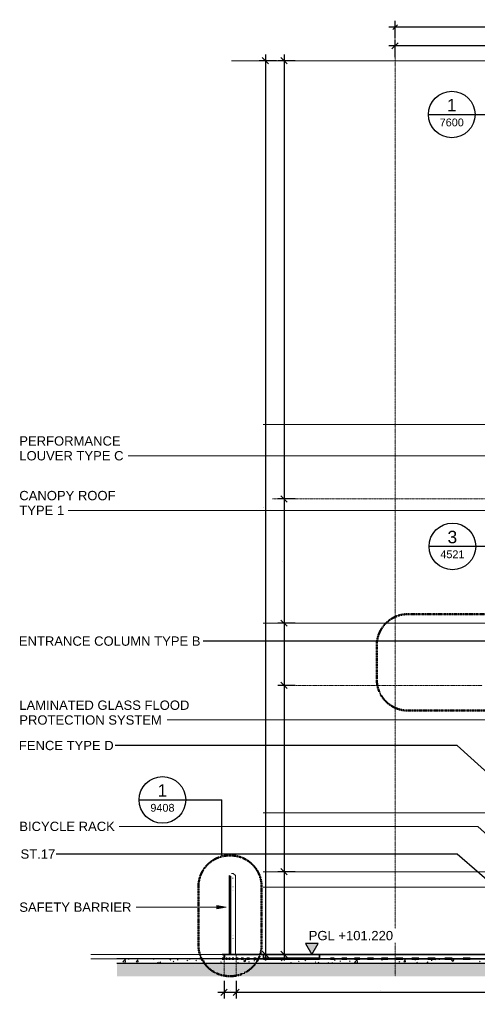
# Model space of a CAD drawing. Header units: millimetres. Extents: x 652554 to 1678317, y -308114 to 170803.
# Drawn here: x 737260 to 744657, y -100421 to -84664 of the extents above; entities that cross this region are included whole.
import ezdxf

# ---------------------------------------------------------------- set-up
doc = ezdxf.new("R2010")
doc.units = ezdxf.units.MM
doc.linetypes.add('Centre', pattern=[31.75, 6.35, -4.7625, 15.875, -4.7625])
doc.linetypes.add('DPA_Hidden 50', pattern=[3, 2, -1])
for name, color, linetype, lineweight in [('A-ANNO-DIMS', 7, 'Continuous', 9), ('A-ANNO-KEYN', 7, 'Continuous', 25), ('A-ANNO-NOTE', 7, 'Continuous', 35), ('A-DETL', 7, 'Continuous', 70), ('A-DETL-GENF', 7, 'Continuous', 35), ('A-DETL-THIN', 7, 'Continuous', 25), ('A-FLOR-E', 7, 'Continuous', 35), ('A-FLOR-FNSH', 7, 'Continuous', 70), ('A-FLOR-HRAL', 7, 'Continuous', 25), ('A-FLOR-LEVL', 7, 'Continuous', 9), ('A-FLOR-PATT', 7, 'Continuous', 70), ('G-ANNO-SPOR', 7, 'Continuous', 9), ('G-ANNO-TEXT', 7, 'Continuous', 9), ('L-SITE', 7, 'Continuous', 35), ('S-STRS-IDEN', 7, 'Continuous', 25)]:
    doc.layers.add(name, color=color, linetype=linetype, lineweight=lineweight)
doc.styles.add('Arial', font='arial.ttf')
doc.styles.add('Arial_1', font='arial.ttf', dxfattribs={"height": 125})
doc.styles.add('Arial_2', font='arial.ttf', dxfattribs={"height": 3})
doc.dimstyles.new('DPA-DIM-3_0_C-T', dxfattribs={"dimscale": 304.8, "dimtxt": 153.03891, "dimasz": 0.246063, "dimexe": 0.328084, "dimexo": 0.0625, "dimgap": 0.082021, "dimtad": 0, "dimjust": 2, "dimdec": 0, "dimzin": 0, "dimdsep": 46, "dimtxsty": 'Arial_2', "dimblk1": 'DOTBLANK', "dimblk2": 'OBLIQUE', "dimsah": 1, "dimcen": 0.09, "dimdle": 0.328084, "dimclrd": 7, "dimclre": 7, "dimclrt": 7, "dimadec": 8, "dimazin": 0, "dimtfac": 1, "dimtdec": 4, "dimtix": 1, "dimtmove": 2, "dimatfit": 3, "dimfxl": 0.656168, "dimfxlon": 1, "dimtvp": 1, "dimtolj": 1, "dimtzin": 0, "dimarcsym": 2})
doc.dimstyles.new('DPA-DIM-3_0_T-T', dxfattribs={"dimscale": 304.8, "dimtxt": 153.03891, "dimasz": 0.328084, "dimexe": 0.328084, "dimexo": 0.0625, "dimgap": 0.082021, "dimtad": 1, "dimdec": 0, "dimzin": 0, "dimdsep": 46, "dimtxsty": 'Arial_2', "dimblk1": 'OBLIQUE', "dimblk2": 'OBLIQUE', "dimsah": 1, "dimcen": 0.09, "dimdle": 0.328084, "dimclrd": 7, "dimclre": 7, "dimclrt": 7, "dimadec": 8, "dimazin": 0, "dimtfac": 1, "dimtdec": 4, "dimtix": 1, "dimtmove": 0, "dimatfit": 3, "dimfxl": 0.656168, "dimfxlon": 1, "dimtvp": 1, "dimtolj": 1, "dimtzin": 0, "dimarcsym": 2})

# ---------------------------------------------------------------- blocks, each defined once
blk = doc.blocks.new('PPL-C-AECM-1-PP19-SE-M3-0001_rvt-1-2241-01 ENTRANCE 2 ENLARGED ELEVATION 1')
at = {"layer": 'A-FLOR-E', "color": 7}
for p, q in [((-638996, 101150), (-638968, 101150)), ((-638968, 101150), (-638959, 101150)), ((-638959, 101150), (-638933, 101150)), ((-638933, 101150), (-638896, 101150)), ((-638896, 101150), (-638848, 101150)), ((-638848, 101150), (-638789, 101150)), ((-638789, 101150), (-638719, 101150)), ((-638719, 101150), (-638638, 101150)), ((-638638, 101150), (-638547, 101150)), ((-638547, 101150), (-638444, 101150)), ((-638444, 101150), (-638331, 101150)), ((-638331, 101150), (-637431, 101150)), ((-637431, 101150), (-634404, 101150))]:
    blk.add_line(p, q, dxfattribs=at)
blk = doc.blocks.new('Railing - 2800 _L_-10729080-2241-01 ENTRANCE 2 ENLARGED ELEVATION 1')
at = {"layer": 'A-FLOR-HRAL', "color": 7, "lineweight": 9}
for p, q in [((-638873, 102279), (-638873, 102454)), ((-638849, 102520), (-638836, 102520)), ((-638887, 101223), (-638887, 102395)), ((-638873, 101223), (-638873, 102395)), ((-638873, 101501), (-638873, 102278)), ((-638911, 101223), (-638912, 101223)), ((-638912, 101223), (-638887, 101223)), ((-638912, 101223), (-638912, 101220)), ((-638787, 101220), (-638912, 101220)), ((-638912, 101220), (-638911, 101220)), ((-638873, 101223), (-638911, 101223)), ((-638911, 101223), (-638911, 101220)), ((-638911, 101220), (-638786, 101220)), ((-638897, 101223), (-638898, 101223)), ((-638898, 101223), (-638873, 101223)), ((-638898, 101220), (-638898, 101223)), ((-638773, 101220), (-638898, 101220)), ((-638898, 101220), (-638897, 101220)), ((-638872, 101223), (-638897, 101223)), ((-638897, 101220), (-638897, 101223)), ((-638897, 101220), (-638772, 101220)), ((-638849, 101220), (-638887, 101220)), ((-638887, 101220), (-638849, 101220)), ((-638835, 101220), (-638873, 101220)), ((-638873, 101220), (-638835, 101220)), ((-638849, 101220), (-638812, 101220)), ((-638812, 101220), (-638849, 101220)), ((-638835, 101220), (-638798, 101220)), ((-638826, 101220), (-638835, 101220)), ((-638798, 101220), (-638826, 101220)), ((-638786, 101220), (-638787, 101220)), ((-638772, 101223), (-638783, 101223)), ((-638783, 101223), (-638773, 101223)), ((-638773, 101223), (-638772, 101223)), ((-638772, 101220), (-638773, 101220))]:
    blk.add_line(p, q, dxfattribs=at)
at = {"layer": 'A-FLOR-HRAL', "color": 7, "lineweight": 9, "flags": 128}
for points in [[(-638885, 102488), (-638886, 102487), (-638886, 102485), (-638886, 102483), (-638886, 102483), (-638886, 102482), (-638886, 102481), (-638886, 102480), (-638886, 102479), (-638886, 102477), (-638886, 102476), (-638886, 102475), (-638886, 102473), (-638886, 102471), (-638887, 102469), (-638887, 102467), (-638887, 102465), (-638887, 102463), (-638887, 102461), (-638887, 102459), (-638887, 102456), (-638887, 102454), (-638887, 102451), (-638887, 102448), (-638887, 102445), (-638887, 102442), (-638887, 102439), (-638887, 102436), (-638887, 102433), (-638887, 102430), (-638887, 102427), (-638887, 102423), (-638887, 102420), (-638887, 102417), (-638887, 102413), (-638887, 102410), (-638887, 102406), (-638887, 102403), (-638887, 102399), (-638887, 102396), (-638887, 102395)], [(-638873, 102480), (-638873, 102480), (-638873, 102480), (-638873, 102479), (-638873, 102478), (-638873, 102477), (-638873, 102476), (-638873, 102475), (-638873, 102473), (-638873, 102472), (-638873, 102470), (-638873, 102468), (-638873, 102466), (-638873, 102464), (-638873, 102462), (-638873, 102460), (-638873, 102458), (-638873, 102455), (-638873, 102453), (-638873, 102450), (-638873, 102447), (-638873, 102444), (-638873, 102441), (-638873, 102438), (-638873, 102435), (-638873, 102432), (-638873, 102429), (-638873, 102426), (-638873, 102423), (-638873, 102419), (-638873, 102416), (-638873, 102412), (-638873, 102409), (-638873, 102406), (-638873, 102402), (-638873, 102399), (-638873, 102395), (-638873, 102395)]]:
    blk.add_lwpolyline(points, dxfattribs=at)
at = {"layer": 'A-FLOR-HRAL', "color": 7, "lineweight": 9}
for points, knots in [([(-638873, 102454), (-638873, 102454), (-638873, 102454), (-638873, 102454), (-638873, 102455), (-638873, 102454), (-638873, 102454), (-638873, 102454)], [0.4444444, 0.4444444, 0.4444444, 0.4444444, 0.4583333, 0.4722222, 0.5, 0.5277778, 0.5555556, 0.5555556, 0.5555556, 0.5555556]), ([(-638873, 102285), (-638873, 102284), (-638874, 102282), (-638874, 102280), (-638874, 102279)], [0.8392857, 0.8392857, 0.8392857, 0.8392857, 0.8928571, 1, 1, 1, 1]), ([(-638873, 102284), (-638873, 102283), (-638873, 102282), (-638873, 102280), (-638873, 102279)], [-0.1500228, -0.1500228, -0.1500228, -0.1500228, -0.125, 0, 0, 0, 0]), ([(-638873, 102279), (-638873, 102277), (-638873, 102275), (-638873, 102274), (-638873, 102273)], [-1, -1, -1, -1, -0.875, -0.8499772, -0.8499772, -0.8499772, -0.8499772]), ([(-638873, 101507), (-638874, 101506), (-638874, 101504), (-638874, 101502), (-638874, 101501)], [0.8571429, 0.8571429, 0.8571429, 0.8571429, 0.8928571, 1, 1, 1, 1]), ([(-638874, 101501), (-638874, 101500), (-638874, 101498), (-638873, 101495), (-638873, 101494), (-638873, 101493)], [0, 0, 0, 0, 0.0714286, 0.1428571, 0.2031274, 0.2031274, 0.2031274, 0.2031274]), ([(-638873, 101506), (-638873, 101506), (-638873, 101504), (-638873, 101502), (-638873, 101501)], [-0.1500228, -0.1500228, -0.1500228, -0.1500228, -0.125, 0, 0, 0, 0])]:
    blk.add_open_spline(points, degree=3, knots=knots, dxfattribs=at)
for points in [[(-638874, 102279), (-638874, 102278), (-638874, 102276), (-638874, 102274), (-638873, 102273)], [(-638873, 102279), (-638873, 102280), (-638873, 102281), (-638873, 102283)], [(-638873, 102274), (-638873, 102276), (-638873, 102277), (-638873, 102278)], [(-638873, 101501), (-638873, 101502), (-638873, 101504), (-638873, 101505)]]:
    blk.add_open_spline(points, degree=3, dxfattribs=at)
blk = doc.blocks.new('Railing - 2800 _L_-V36-2241-01 ENTRANCE 2 ENLARGED ELEVATION 1')
at = {"layer": 'A-FLOR-HRAL', "color": 7, "lineweight": 9}
for p, q in [((-638859, 102279), (-638859, 102454)), ((-638834, 102520), (-638821, 102520)), ((-638831, 102445), (-638833, 102445)), ((-638828, 102445), (-638830, 102445)), ((-638825, 102445), (-638827, 102445)), ((-638822, 102445), (-638824, 102445)), ((-638821, 102445), (-638821, 102445)), ((-638872, 101223), (-638872, 102395)), ((-638859, 101501), (-638859, 102278)), ((-638858, 101223), (-638858, 102395)), ((-638827, 102304), (-638825, 102304)), ((-638824, 102304), (-638822, 102304)), ((-638821, 102304), (-638821, 102304)), ((-638783, 102395), (-638783, 101223)), ((-638827, 102254), (-638827, 102254)), ((-638826, 102254), (-638826, 102254)), ((-638825, 102254), (-638825, 102254)), ((-638824, 102254), (-638824, 102254)), ((-638823, 102254), (-638823, 102254)), ((-638822, 102254), (-638822, 102254)), ((-638821, 102254), (-638821, 102254)), ((-638827, 101526), (-638827, 101526)), ((-638821, 101476), (-638827, 101476)), ((-638826, 101526), (-638826, 101526)), ((-638825, 101526), (-638825, 101526)), ((-638824, 101526), (-638824, 101526)), ((-638823, 101526), (-638823, 101526)), ((-638822, 101526), (-638822, 101526)), ((-638821, 101526), (-638821, 101526)), ((-638858, 101223), (-638897, 101223)), ((-638897, 101223), (-638897, 101223)), ((-638897, 101223), (-638872, 101223)), ((-638897, 101223), (-638897, 101220)), ((-638897, 101223), (-638897, 101220)), ((-638772, 101220), (-638897, 101220)), ((-638897, 101220), (-638897, 101220)), ((-638897, 101220), (-638772, 101220)), ((-638758, 101223), (-638883, 101223)), ((-638883, 101223), (-638883, 101223)), ((-638883, 101223), (-638858, 101223)), ((-638883, 101220), (-638883, 101223)), ((-638883, 101220), (-638883, 101223)), ((-638758, 101220), (-638883, 101220)), ((-638883, 101220), (-638883, 101220)), ((-638883, 101220), (-638758, 101220)), ((-638835, 101220), (-638872, 101220)), ((-638872, 101220), (-638834, 101220)), ((-638821, 101220), (-638858, 101220)), ((-638858, 101220), (-638820, 101220)), ((-638797, 101220), (-638835, 101220)), ((-638834, 101220), (-638797, 101220)), ((-638783, 101220), (-638821, 101220)), ((-638820, 101220), (-638783, 101220)), ((-638772, 101223), (-638783, 101223)), ((-638783, 101223), (-638772, 101223)), ((-638783, 101223), (-638758, 101223)), ((-638772, 101223), (-638772, 101223)), ((-638772, 101220), (-638772, 101220)), ((-638758, 101223), (-638758, 101223)), ((-638758, 101220), (-638758, 101223)), ((-638758, 101220), (-638758, 101220))]:
    blk.add_line(p, q, dxfattribs=at)
at = {"layer": 'A-FLOR-HRAL', "color": 7, "lineweight": 9, "flags": 128}
for points in [[(-638870, 102488), (-638871, 102487), (-638872, 102485), (-638872, 102483), (-638872, 102483), (-638872, 102482), (-638872, 102481), (-638872, 102480), (-638872, 102479), (-638872, 102477), (-638872, 102476), (-638872, 102475), (-638872, 102473), (-638872, 102471), (-638872, 102469), (-638872, 102467), (-638872, 102465), (-638872, 102463), (-638872, 102461), (-638872, 102459), (-638872, 102456), (-638872, 102454), (-638872, 102451), (-638872, 102448), (-638872, 102445), (-638872, 102442), (-638872, 102439), (-638872, 102436), (-638872, 102433), (-638872, 102430), (-638872, 102427), (-638872, 102423), (-638872, 102420), (-638872, 102417), (-638872, 102413), (-638872, 102410), (-638872, 102406), (-638872, 102403), (-638872, 102399), (-638872, 102396), (-638872, 102395)], [(-638858, 102480), (-638858, 102480), (-638858, 102480), (-638858, 102479), (-638858, 102478), (-638858, 102477), (-638858, 102476), (-638858, 102475), (-638858, 102473), (-638858, 102472), (-638858, 102470), (-638858, 102468), (-638858, 102466), (-638858, 102464), (-638858, 102462), (-638858, 102460), (-638858, 102458), (-638858, 102455), (-638858, 102453), (-638858, 102450), (-638858, 102447), (-638858, 102444), (-638858, 102441), (-638858, 102438), (-638858, 102435), (-638858, 102432), (-638858, 102429), (-638858, 102426), (-638858, 102423), (-638858, 102419), (-638858, 102416), (-638858, 102412), (-638858, 102409), (-638858, 102406), (-638858, 102402), (-638858, 102399), (-638858, 102395), (-638858, 102395)], [(-638821, 102520), (-638784, 102487), (-638783, 102485), (-638783, 102483), (-638783, 102483), (-638783, 102482), (-638783, 102481), (-638783, 102480), (-638783, 102479), (-638783, 102477), (-638783, 102476), (-638783, 102475), (-638783, 102473), (-638783, 102471), (-638783, 102469), (-638783, 102467), (-638783, 102465), (-638783, 102463), (-638783, 102461), (-638783, 102459), (-638783, 102456), (-638783, 102454), (-638783, 102451), (-638783, 102448), (-638783, 102445), (-638783, 102442), (-638783, 102439), (-638783, 102436), (-638783, 102433), (-638783, 102430), (-638783, 102427), (-638783, 102423), (-638783, 102420), (-638783, 102417), (-638783, 102413), (-638783, 102410), (-638783, 102406), (-638783, 102403), (-638783, 102399), (-638783, 102396), (-638783, 102395)]]:
    blk.add_lwpolyline(points, dxfattribs=at)
at = {"layer": 'A-FLOR-HRAL', "color": 7, "lineweight": 9}
for points, knots in [([(-638858, 102454), (-638858, 102454), (-638858, 102454), (-638858, 102454), (-638858, 102454), (-638859, 102455), (-638858, 102454), (-638858, 102454), (-638858, 102454)], [0.4382916, 0.4382916, 0.4382916, 0.4382916, 0.4444444, 0.4583333, 0.4722222, 0.5, 0.5277778, 0.5555556, 0.5555556, 0.5555556, 0.5555556]), ([(-638859, 102285), (-638859, 102284), (-638859, 102282), (-638859, 102280), (-638859, 102279)], [0.8392857, 0.8392857, 0.8392857, 0.8392857, 0.8928571, 1, 1, 1, 1]), ([(-638858, 102284), (-638858, 102283), (-638858, 102282), (-638859, 102280), (-638859, 102279)], [-0.1497967, -0.1497967, -0.1497967, -0.1497967, -0.125, 0, 0, 0, 0]), ([(-638859, 102279), (-638859, 102277), (-638858, 102275), (-638858, 102274), (-638858, 102273)], [-1, -1, -1, -1, -0.875, -0.8502033, -0.8502033, -0.8502033, -0.8502033]), ([(-638859, 101507), (-638859, 101506), (-638859, 101504), (-638859, 101502), (-638859, 101501)], [0.8571429, 0.8571429, 0.8571429, 0.8571429, 0.8928571, 1, 1, 1, 1]), ([(-638858, 101506), (-638858, 101506), (-638858, 101504), (-638859, 101502), (-638859, 101501)], [-0.1497967, -0.1497967, -0.1497967, -0.1497967, -0.125, 0, 0, 0, 0]), ([(-638859, 101501), (-638859, 101500), (-638859, 101498), (-638859, 101495), (-638858, 101494), (-638858, 101493)], [0, 0, 0, 0, 0.0714286, 0.1428571, 0.2031274, 0.2031274, 0.2031274, 0.2031274])]:
    blk.add_open_spline(points, degree=3, knots=knots, dxfattribs=at)
for points in [[(-638859, 102279), (-638859, 102280), (-638858, 102281), (-638858, 102283)], [(-638859, 102279), (-638859, 102278), (-638859, 102276), (-638859, 102274), (-638859, 102273)], [(-638858, 102274), (-638858, 102276), (-638859, 102277), (-638859, 102278)], [(-638859, 101501), (-638859, 101502), (-638858, 101504), (-638858, 101505)]]:
    blk.add_open_spline(points, degree=3, dxfattribs=at)
blk = doc.blocks.new('Railing - Railing-10731086-2241-01 ENTRANCE 2 ENLARGED ELEVATION 1')
at = {"color": 7}
for name in ['Railing - 2800 _L_-10729080-2241-01 ENTRANCE 2 ENLARGED ELEVATION 1', 'Railing - 2800 _L_-V36-2241-01 ENTRANCE 2 ENLARGED ELEVATION 1']:
    blk.add_blockref(name, (0, 0), dxfattribs=at)
blk = doc.blocks.new('SI-PARK-PEDESTRIAN CROSSING-300 - PEDESTRIAN CROSSING - 800_W_-17237278-2241-01 ENTRANCE 2 ENLARGED ELEVATION 1')
at = {"layer": 'L-SITE', "color": 7, "lineweight": 9}
for p, q in [((-634972, 101152), (-635143, 101152)), ((-635143, 101152), (-635143, 101150)), ((-635143, 101150), (-634972, 101150)), ((-634972, 101150), (-634972, 101152)), ((-634865, 101152), (-634524, 101152)), ((-634865, 101150), (-634865, 101152)), ((-634524, 101150), (-634865, 101150)), ((-634300, 101152), (-634524, 101152)), ((-634524, 101152), (-634524, 101150)), ((-634524, 101150), (-634300, 101150)), ((-634300, 101150), (-634300, 101152))]:
    blk.add_line(p, q, dxfattribs=at)
blk = doc.blocks.new('DPA_AN_Callout - DPA_AN_Callout-15550666-2241-01 ENTRANCE 2 ENLARGED ELEVATION 1')
at = {"layer": 'A-DETL-GENF', "color": 7, "lineweight": 25}
for p in [(-639958, 103708), (-639001, 102811)]:
    blk.add_line(p, (-639001, 103708), dxfattribs=at)
at = {"layer": 'A-DETL-GENF', "color": 7, "linetype": 'DPA_Hidden 50', "lineweight": 50}
for p, q in [((-638879, 102811), (-638863, 102811)), ((-639379, 101369), (-639379, 102311)), ((-638363, 102311), (-638363, 101369)), ((-638863, 100869), (-638879, 100869))]:
    blk.add_line(p, q, dxfattribs=at)
for centre, start, end in [((-638879, 102311), 90, 180), ((-638863, 102311), 0, 90), ((-638879, 101369), 180, 270), ((-638863, 101369), 270, 0)]:
    blk.add_arc(centre, 500, start, end, dxfattribs=at)
blk = doc.blocks.new('DPA_AN_Callout - DPA_AN_Callout-15610008-2241-01 ENTRANCE 2 ENLARGED ELEVATION 1')
at = {"layer": 'A-DETL-GENF', "color": 7, "lineweight": 25}
for p in [(-635293, 107788), (-634530, 106696)]:
    blk.add_line(p, (-634530, 107788), dxfattribs=at)
at = {"layer": 'A-DETL-GENF', "color": 7, "linetype": 'DPA_Hidden 50', "lineweight": 50}
for p, q in [((-636010, 106696), (-632791, 106696)), ((-636510, 105644), (-636510, 106196)), ((-632291, 106196), (-632291, 105644)), ((-632791, 105144), (-636010, 105144))]:
    blk.add_line(p, q, dxfattribs=at)
for centre, start, end in [((-636010, 106196), 90, 180), ((-632791, 106196), 0, 90), ((-636010, 105644), 180, 270), ((-632791, 105644), 270, 0)]:
    blk.add_arc(centre, 500, start, end, dxfattribs=at)
blk = doc.blocks.new('DPA_AN_Callout - DPA_AN_Callout-15609961-2241-01 ENTRANCE 2 ENLARGED ELEVATION 1')
at = {"layer": 'A-DETL-GENF', "color": 7, "lineweight": 25}
for p in [(-635304, 114740), (-631559, 113014)]:
    blk.add_line(p, (-631559, 114740), dxfattribs=at)
at = {"layer": 'A-DETL-GENF', "color": 7, "linetype": 'DPA_Hidden 50', "lineweight": 50}
for p, q in [((-632227, 113014), (-630631, 113014)), ((-632727, 111664), (-632727, 112514)), ((-630131, 112514), (-630131, 111664)), ((-630631, 111164), (-632227, 111164))]:
    blk.add_line(p, q, dxfattribs=at)
for centre, start, end in [((-632227, 112514), 90, 180), ((-630631, 112514), 0, 90), ((-632227, 111664), 180, 270), ((-630631, 111664), 270, 0)]:
    blk.add_arc(centre, 500, start, end, dxfattribs=at)
blk = doc.blocks.new('_Oblique')
at = {"color": 7, "linetype": 'ByBlock', "lineweight": -2}
blk.add_line((-0.5, -0.5), (0.5, 0.5), dxfattribs=at)
blk = doc.blocks.new('*D1408')
at = {"layer": 'A-ANNO-DIMS', "color": 7, "lineweight": -2, "transparency": 16777216}
for p, q in [((741514, -85226), (741514, -92481)), ((741695, -85326), (741414, -85326)), ((741695, -92381), (741414, -92381))]:
    blk.add_line(p, q, dxfattribs=at)
at = {"layer": 'Defpoints', "color": 7, "transparency": 16777216}
for p in [(741714, -85326), (741514, -92381), (741714, -92381)]:
    blk.add_point(p, dxfattribs=at)
at = {"layer": 'A-ANNO-DIMS', "color": 7, "lineweight": -2, "transparency": 16777216, "xscale": 100, "yscale": 100, "zscale": 100}
for p, rotation in [((741514, -85326), 90), ((741514, -92381), 270)]:
    blk.add_blockref('_Oblique', p, dxfattribs=dict(at, rotation=rotation))
at = {"layer": 'A-ANNO-DIMS', "color": 7, "transparency": 16777216, "insert": (741488, -88853), "char_height": 3, "width": 553.77, "attachment_point": 5, "rotation": 90, "style": 'Arial_2'}
blk.add_mtext('\\A1;7055', dxfattribs=at)
blk = doc.blocks.new('*D1409')
at = {"layer": 'A-ANNO-DIMS', "color": 7, "lineweight": -2, "transparency": 16777216}
for p, q in [((741514, -92281), (741514, -94481)), ((741695, -92381), (741414, -92381)), ((741695, -94381), (741414, -94381))]:
    blk.add_line(p, q, dxfattribs=at)
at = {"layer": 'Defpoints', "color": 7, "transparency": 16777216}
for p in [(741714, -92381), (741514, -94381), (741714, -94381)]:
    blk.add_point(p, dxfattribs=at)
at = {"layer": 'A-ANNO-DIMS', "color": 7, "lineweight": -2, "transparency": 16777216, "xscale": 100, "yscale": 100, "zscale": 100}
for p, rotation in [((741514, -92381), 90), ((741514, -94381), 270)]:
    blk.add_blockref('_Oblique', p, dxfattribs=dict(at, rotation=rotation))
at = {"layer": 'A-ANNO-DIMS', "color": 7, "transparency": 16777216, "insert": (741488, -93381), "char_height": 3, "width": 553.77, "attachment_point": 5, "rotation": 90, "style": 'Arial_2'}
blk.add_mtext('\\A1;2000', dxfattribs=at)
blk = doc.blocks.new('*D1410')
at = {"layer": 'A-ANNO-DIMS', "color": 7, "lineweight": -2, "transparency": 16777216}
for p, q in [((741514, -94281), (741514, -95481)), ((741695, -94381), (741414, -94381)), ((741695, -95381), (741414, -95381))]:
    blk.add_line(p, q, dxfattribs=at)
at = {"layer": 'Defpoints', "color": 7, "transparency": 16777216}
for p in [(741714, -94381), (741514, -95381), (741714, -95381)]:
    blk.add_point(p, dxfattribs=at)
at = {"layer": 'A-ANNO-DIMS', "color": 7, "lineweight": -2, "transparency": 16777216, "xscale": 100, "yscale": 100, "zscale": 100}
for p, rotation in [((741514, -94381), 90), ((741514, -95381), 270)]:
    blk.add_blockref('_Oblique', p, dxfattribs=dict(at, rotation=rotation))
at = {"layer": 'A-ANNO-DIMS', "color": 7, "transparency": 16777216, "insert": (741488, -94881), "char_height": 3, "width": 553.77, "attachment_point": 5, "rotation": 90, "style": 'Arial_2'}
blk.add_mtext('\\A1;1000', dxfattribs=at)
blk = doc.blocks.new('*D1411')
at = {"layer": 'A-ANNO-DIMS', "color": 7, "lineweight": -2, "transparency": 16777216}
for p, q in [((741514, -95281), (741514, -98481)), ((741695, -95381), (741414, -95381)), ((741695, -98381), (741414, -98381))]:
    blk.add_line(p, q, dxfattribs=at)
at = {"layer": 'Defpoints', "color": 7, "transparency": 16777216}
for p in [(741714, -95381), (741514, -98381), (741714, -98381)]:
    blk.add_point(p, dxfattribs=at)
at = {"layer": 'A-ANNO-DIMS', "color": 7, "lineweight": -2, "transparency": 16777216, "xscale": 100, "yscale": 100, "zscale": 100}
for p, rotation in [((741514, -95381), 90), ((741514, -98381), 270)]:
    blk.add_blockref('_Oblique', p, dxfattribs=dict(at, rotation=rotation))
at = {"layer": 'A-ANNO-DIMS', "color": 7, "transparency": 16777216, "insert": (741488, -96881), "char_height": 3, "width": 553.77, "attachment_point": 5, "rotation": 90, "style": 'Arial_2'}
blk.add_mtext('\\A1;3000', dxfattribs=at)
blk = doc.blocks.new('*D1412')
at = {"layer": 'A-ANNO-DIMS', "color": 7, "lineweight": -2, "transparency": 16777216}
for p, q in [((741514, -98281), (741514, -99811)), ((741695, -98381), (741414, -98381)), ((741695, -99711), (741414, -99711))]:
    blk.add_line(p, q, dxfattribs=at)
at = {"layer": 'Defpoints', "color": 7, "transparency": 16777216}
for p in [(741714, -98381), (741514, -99711), (741714, -99711)]:
    blk.add_point(p, dxfattribs=at)
at = {"layer": 'A-ANNO-DIMS', "color": 7, "lineweight": -2, "transparency": 16777216, "xscale": 100, "yscale": 100, "zscale": 100}
for p, rotation in [((741514, -98381), 90), ((741514, -99711), 270)]:
    blk.add_blockref('_Oblique', p, dxfattribs=dict(at, rotation=rotation))
at = {"layer": 'A-ANNO-DIMS', "color": 7, "transparency": 16777216, "insert": (741488, -99046), "char_height": 3, "width": 553.77, "attachment_point": 5, "rotation": 90, "style": 'Arial_2'}
blk.add_mtext('\\A1;1330', dxfattribs=at)
blk = doc.blocks.new('Spot Elevations - Section Scale 100-10802364-2241-01 ENTRANCE 2 ENLARGED ELEVATION 1')
at = {"layer": 'G-ANNO-SPOR'}
blk.add_hatch(color=7, dxfattribs=at).paths.add_polyline_path([(-622442, 101395), (-622543, 101220), (-622644, 101395)])
at = {"layer": 'G-ANNO-SPOR', "color": 7, "lineweight": 25}
for p, q in [((-622442, 101395), (-622644, 101395)), ((-622644, 101395), (-622543, 101220)), ((-622543, 101220), (-622442, 101395))]:
    blk.add_line(p, q, dxfattribs=at)
blk = doc.blocks.new('_DotBlank')
at = {"color": 7, "linetype": 'ByBlock', "lineweight": -2}
blk.add_line((-0.5, 0), (-1, 0), dxfattribs=at)
blk.add_circle((0, 0), 0.5, dxfattribs=at)
blk = doc.blocks.new('*D1380')
at = {"layer": 'A-ANNO-DIMS', "color": 7, "lineweight": -2, "transparency": 16777216}
for p, q in [((743301, -84967), (743301, -84686)), ((746599, -84967), (746599, -84686)), ((746524, -84786), (743201, -84786))]:
    blk.add_line(p, q, dxfattribs=at)
at = {"layer": 'Defpoints', "color": 7, "transparency": 16777216}
for p in [(743301, -84786), (743301, -84986), (746599, -84986)]:
    blk.add_point(p, dxfattribs=at)
at = {"layer": 'A-ANNO-DIMS', "color": 7, "lineweight": -2, "transparency": 16777216, "xscale": 75, "yscale": 75, "zscale": 75, "rotation": 180}
blk.add_blockref('_Oblique', (743301, -84786), dxfattribs=at)
at = {"layer": 'A-ANNO-DIMS', "color": 7, "lineweight": -2, "transparency": 16777216, "xscale": 75, "yscale": 75, "zscale": 75}
blk.add_blockref('_DotBlank', (746599, -84786), dxfattribs=at)
at = {"layer": 'A-ANNO-DIMS', "color": 7, "transparency": 16777216, "insert": (744452, -84664), "char_height": 3, "width": 553.77, "attachment_point": 1, "line_spacing_factor": 0.941778, "style": 'Arial_2'}
blk.add_mtext('\\A1;3298', dxfattribs=at)
blk = doc.blocks.new('*D1385')
at = {"layer": 'A-ANNO-DIMS', "color": 7, "lineweight": -2, "transparency": 16777216}
for p, q in [((743301, -85267), (743301, -84986)), ((746826, -85267), (746826, -84986)), ((746926, -85086), (743201, -85086))]:
    blk.add_line(p, q, dxfattribs=at)
at = {"layer": 'Defpoints', "color": 7, "transparency": 16777216}
for p in [(743301, -85086), (743301, -85286), (746826, -85286)]:
    blk.add_point(p, dxfattribs=at)
at = {"layer": 'A-ANNO-DIMS', "color": 7, "lineweight": -2, "transparency": 16777216, "xscale": 100, "yscale": 100, "zscale": 100, "rotation": 180}
blk.add_blockref('_Oblique', (743301, -85086), dxfattribs=at)
at = {"layer": 'A-ANNO-DIMS', "color": 7, "lineweight": -2, "transparency": 16777216, "xscale": 100, "yscale": 100, "zscale": 100}
blk.add_blockref('_Oblique', (746826, -85086), dxfattribs=at)
at = {"layer": 'A-ANNO-DIMS', "color": 7, "transparency": 16777216, "insert": (745064, -85060), "char_height": 3, "width": 553.77, "attachment_point": 5, "style": 'Arial_2'}
blk.add_mtext('\\A1;3525', dxfattribs=at)
blk = doc.blocks.new('*D1389')
at = {"layer": 'A-ANNO-DIMS', "color": 7, "lineweight": -2, "transparency": 16777216}
for p, q in [((740549, -100140), (740549, -100421)), ((740744, -100140), (740744, -100421)), ((740449, -100321), (740844, -100321))]:
    blk.add_line(p, q, dxfattribs=at)
at = {"layer": 'Defpoints', "color": 7, "transparency": 16777216}
for p in [(740549, -100121), (740744, -100121), (740744, -100321)]:
    blk.add_point(p, dxfattribs=at)
at = {"layer": 'A-ANNO-DIMS', "color": 7, "lineweight": -2, "transparency": 16777216, "xscale": 100, "yscale": 100, "zscale": 100, "rotation": 180}
blk.add_blockref('_Oblique', (740549, -100321), dxfattribs=at)
at = {"layer": 'A-ANNO-DIMS', "color": 7, "lineweight": -2, "transparency": 16777216, "xscale": 100, "yscale": 100, "zscale": 100}
blk.add_blockref('_Oblique', (740744, -100321), dxfattribs=at)
at = {"layer": 'A-ANNO-DIMS', "color": 7, "transparency": 16777216, "insert": (740646, -100294), "char_height": 3, "width": 415.32, "attachment_point": 5, "style": 'Arial_2'}
blk.add_mtext('\\A1;195', dxfattribs=at)
blk = doc.blocks.new('*D1390')
at = {"layer": 'A-ANNO-DIMS', "color": 7, "lineweight": -2, "transparency": 16777216}
for p, q in [((740744, -100140), (740744, -100421)), ((745384, -100140), (745384, -100421)), ((740644, -100321), (745484, -100321))]:
    blk.add_line(p, q, dxfattribs=at)
at = {"layer": 'Defpoints', "color": 7, "transparency": 16777216}
for p in [(740744, -100121), (745384, -100121), (745384, -100321)]:
    blk.add_point(p, dxfattribs=at)
at = {"layer": 'A-ANNO-DIMS', "color": 7, "lineweight": -2, "transparency": 16777216, "xscale": 100, "yscale": 100, "zscale": 100, "rotation": 180}
blk.add_blockref('_Oblique', (740744, -100321), dxfattribs=at)
at = {"layer": 'A-ANNO-DIMS', "color": 7, "lineweight": -2, "transparency": 16777216, "xscale": 100, "yscale": 100, "zscale": 100}
blk.add_blockref('_Oblique', (745384, -100321), dxfattribs=at)
at = {"layer": 'A-ANNO-DIMS', "color": 7, "transparency": 16777216, "insert": (743064, -100294), "char_height": 3, "width": 553.77, "attachment_point": 5, "style": 'Arial_2'}
blk.add_mtext('\\A1;4640', dxfattribs=at)
blk = doc.blocks.new('*D1397')
at = {"layer": 'A-ANNO-DIMS', "color": 7, "lineweight": -2, "transparency": 16777216}
for p, q in [((741214, -85226), (741214, -99811)), ((741395, -85326), (741114, -85326)), ((741395, -99711), (741114, -99711))]:
    blk.add_line(p, q, dxfattribs=at)
at = {"layer": 'Defpoints', "color": 7, "transparency": 16777216}
for p in [(741414, -85326), (741214, -99711), (741414, -99711)]:
    blk.add_point(p, dxfattribs=at)
at = {"layer": 'A-ANNO-DIMS', "color": 7, "lineweight": -2, "transparency": 16777216, "xscale": 100, "yscale": 100, "zscale": 100}
for p, rotation in [((741214, -85326), 90), ((741214, -99711), 270)]:
    blk.add_blockref('_Oblique', p, dxfattribs=dict(at, rotation=rotation))
at = {"layer": 'A-ANNO-DIMS', "color": 7, "transparency": 16777216, "insert": (741188, -92518), "char_height": 3, "width": 692.21, "attachment_point": 5, "rotation": 90, "style": 'Arial_2'}
blk.add_mtext('\\A1;14385', dxfattribs=at)

msp = doc.modelspace()

# ---------------------------------------------------------------- hatches: boundary and pattern name
at = {"layer": 'A-DETL-GENF', "lineweight": 9}
h = msp.add_hatch(dxfattribs=at)
h.set_pattern_fill('FP_9', style=0, pattern_type=2)
h.set_pattern_definition([(45, (755994.4, -200931.02), (0, 224.5064), [158.75, -158.75]), (45, (755952.3, -200888.92), (0, 224.5064), [158.75, -158.75]), (45, (755910.2, -200846.83), (0, 224.5064), [158.75, -158.75]), (135, (755910.2, -200818.76), (-224.5064, 1e-14), [158.75, -158.75]), (135, (755952.3, -200776.67), (-224.5064, 1e-14), [158.75, -158.75]), (135, (755994.4, -200734.57), (-224.5064, 1e-14), [158.75, -158.75])])
h.paths.add_polyline_path([(738827.0747, -100062.6131), (760509.0696, -100062.6131), (760509.0696, -99861.019), (738827.0747, -99861.019)])
at = {"layer": 'A-FLOR-PATT', "lineweight": 9}
h = msp.add_hatch(dxfattribs=at)
h.set_pattern_fill('FP_1', style=0, pattern_type=2)
h.set_pattern_definition([(50, (755994.4, -200931.02), (364.3679, -31.8783), [38.1, -419.1]), (355, (755994.4, -200931.02), (-70.4859, 382.1133), [30.48, -335.28]), (100.451, (756024.76, -200933.68), (293.885, 350.2334), [32.38, -356.18]), (46.184, (755994.4, -200829.4), (542.1585, -84.0858), [57.15, -628.65]), (96.636, (756039.57, -200836.4), (474.805, 494.8554), [48.57, -534.27]), (351.184, (755994.4, -200829.4), (474.8102, 494.85), [45.72, -502.92]), (21, (756045.2, -200854.82), (303.2285, -204.5305), [38.1, -419.1]), (326, (756045.2, -200854.82), (123.6039, 368.376), [30.48, -335.28]), (71.451, (756070.46, -200871.86), (426.8341, 163.8427), [32.38, -356.18]), (37.5, (755994.4, -200931.02), (6.17665, 169.11015), [16.764, -314.452, 16.764, -323.596, -336.55]), (37.5, (755994.4, -200931.02), (6.17665, 169.11015), [-671.576, 16.764, -319.786]), (7.5, (755994.4, -200931.02), (133.63888, 200.3615), [16.764, -177.292, 16.764, -306.832, -128.27]), (7.5, (755994.4, -200931.02), (133.63888, 200.3615), [-517.652, 16.764, -111.506]), (327.5, (755881.11, -200931.02), (271.18182, -11.45836), [16.764, -110.236, 16.764, -379.476, -525.78]), (327.5, (755881.11, -200931.02), (271.18182, -11.45836), [-523.24, 16.764, -509.016]), (317.5, (755830.3, -200931.02), (296.2585, 50.85285), [16.764, -148.336, 16.764, -246.38, -373.38]), (317.5, (755830.3, -200931.02), (296.2585, 50.85285), [-428.244, 16.764, -356.616])])
h.paths.add_polyline_path([(744247.5734, -99861.019), (745767.6922, -99861.019), (745767.6922, -99781.019), (738827.0747, -99781.019), (738827.0747, -99861.019), (741537.3241, -99861.019)])
at = {"layer": 'G-ANNO-TEXT'}
msp.add_hatch(color=7, dxfattribs=at).paths.add_polyline_path([(740584.7552, -98951.2811), (740434.7552, -98924.8321), (740434.7552, -98977.7302)])

# ---------------------------------------------------------------- linework, layer by layer
at = {"layer": 'A-ANNO-KEYN', "color": 7}
for p, q in [((747428.6093, -94670.9447), (740211.809, -94670.9447)), ((744297.8035, -96351.4341), (738796.309, -96351.4341)), ((745967.581, -97860.2553), (744297.8035, -96351.4341))]:
    msp.add_line(p, q, dxfattribs=at)
at = {"layer": 'A-ANNO-NOTE', "color": 7, "lineweight": 25}
for p, q in [((743837.4384, -86190.8669), (744587.4332, -86190.8669)), ((743848.0813, -93142.8954), (744598.0761, -93142.8954)), ((739183.5042, -97223.1549), (739933.499, -97223.1549))]:
    msp.add_line(p, q, dxfattribs=at)
for centre in [(744212.4358, -86192.2581), (744223.0787, -93144.2866), (739558.5016, -97224.5461)]:
    msp.add_circle(centre, 375, dxfattribs=at)
at = {"layer": 'A-DETL', "color": 7, "linetype": 'DPA_Hidden 50', "lineweight": 9}
for p, q in [((743301.0202, -100062.6131), (743301.0202, -85260.594)), ((746826.0202, -92381.019), (741326.0202, -92381.019)), ((744701.0202, -95381.019), (741601.0202, -95381.019)), ((740548.8558, -99711.019), (740548.8558, -100062.6131)), ((740743.8558, -99711.019), (740743.8558, -100062.6131))]:
    msp.add_line(p, q, dxfattribs=at)
at = {"layer": 'A-DETL', "color": 7}
for p, q in [((740548.8558, -99781.019), (740520.1121, -99781.019)), ((740548.8558, -99781.019), (740520.1121, -99781.019)), ((740548.8558, -99781.019), (740520.1121, -99781.019)), ((740558.0863, -99781.019), (740548.8558, -99781.019)), ((740558.0863, -99781.019), (740548.8558, -99781.019)), ((740558.0863, -99781.019), (740548.8558, -99781.019)), ((740597.7405, -99781.019), (740585.863, -99781.019)), ((740597.7405, -99781.019), (740585.863, -99781.019)), ((740597.7405, -99781.019), (740585.863, -99781.019)), ((740645.5412, -99781.019), (740626.3652, -99781.019)), ((740645.5412, -99781.019), (740626.3652, -99781.019)), ((740645.5412, -99781.019), (740626.3652, -99781.019)), ((740705.108, -99781.019), (740679.6312, -99781.019)), ((740705.108, -99781.019), (740679.6312, -99781.019)), ((740705.108, -99781.019), (740679.6312, -99781.019)), ((740776.8532, -99781.019), (740745.7594, -99781.019)), ((740776.8532, -99781.019), (740745.7594, -99781.019)), ((740776.8532, -99781.019), (740745.7594, -99781.019)), ((740860.8316, -99781.019), (740825.0149, -99781.019)), ((740860.8316, -99781.019), (740825.0149, -99781.019)), ((740860.8316, -99781.019), (740825.0149, -99781.019)), ((740957.0016, -99781.019), (740918.1928, -99781.019)), ((740957.0016, -99781.019), (740918.1928, -99781.019)), ((740957.0016, -99781.019), (740918.1928, -99781.019)), ((741065.2793, -99781.019), (741028.4465, -99781.019)), ((741065.2793, -99781.019), (741028.4465, -99781.019)), ((741065.2793, -99781.019), (741028.4465, -99781.019)), ((742085.9648, -99781.019), (741185.5555, -99781.019)), ((742085.9648, -99781.019), (741185.5555, -99781.019)), ((742085.9648, -99781.019), (741185.5555, -99781.019)), ((742320.1654, -99781.019), (742259.8036, -99781.019)), ((742320.1654, -99781.019), (742259.8036, -99781.019)), ((742320.1654, -99781.019), (742259.8036, -99781.019)), ((742523.7328, -99781.019), (742446.4523, -99781.019)), ((742523.7328, -99781.019), (742446.4523, -99781.019)), ((742523.7328, -99781.019), (742446.4523, -99781.019)), ((742733.4625, -99781.019), (742645.7758, -99781.019)), ((742733.4625, -99781.019), (742645.7758, -99781.019)), ((742733.4625, -99781.019), (742645.7758, -99781.019)), ((742953.3498, -99781.019), (742857.6431, -99781.019)), ((742953.3498, -99781.019), (742857.6431, -99781.019)), ((742953.3498, -99781.019), (742857.6431, -99781.019)), ((743184.3441, -99781.019), (743081.9375, -99781.019)), ((743184.3441, -99781.019), (743081.9375, -99781.019)), ((743184.3441, -99781.019), (743081.9375, -99781.019)), ((743426.6802, -99781.019), (743318.577, -99781.019)), ((743426.6802, -99781.019), (743318.577, -99781.019)), ((743426.6802, -99781.019), (743318.577, -99781.019)), ((743680.3468, -99781.019), (743567.5555, -99781.019)), ((743680.3468, -99781.019), (743567.5555, -99781.019)), ((743680.3468, -99781.019), (743567.5555, -99781.019)), ((743945.2248, -99781.019), (743829.0397, -99781.019)), ((743945.2248, -99781.019), (743829.0397, -99781.019)), ((743945.2248, -99781.019), (743829.0397, -99781.019)), ((744221.1392, -99781.019), (744103.631, -99781.019)), ((744221.1392, -99781.019), (744103.631, -99781.019)), ((744221.1392, -99781.019), (744103.631, -99781.019)), ((744507.8805, -99781.019), (744393.2589, -99781.019)), ((744507.8805, -99781.019), (744393.2589, -99781.019)), ((744507.8805, -99781.019), (744393.2589, -99781.019))]:
    msp.add_line(p, q, dxfattribs=at)
at = {"layer": 'A-DETL-THIN', "color": 7}
msp.add_line((760509.0696, -99861.019), (738827.0747, -99861.019), dxfattribs=at)
at = {"layer": 'A-FLOR-E', "color": 7}
for p, q in [((740520.1121, -99711.019), (740548.8558, -99711.019)), ((740548.8558, -99711.019), (740548.8558, -99781.019)), ((740548.8558, -99711.019), (740558.0863, -99711.019)), ((740558.0863, -99711.019), (740558.0863, -99781.019)), ((740558.0863, -99711.019), (741185.5555, -99711.019)), ((741185.5555, -99711.019), (741185.5555, -99781.019)), ((741185.5555, -99711.019), (742085.9648, -99711.019)), ((742085.9648, -99711.019), (742085.9648, -99781.019)), ((742085.9648, -99711.019), (745112.8948, -99711.019)), ((741185.5555, -99781.019), (740558.0863, -99781.019)), ((745112.8948, -99781.019), (742085.9648, -99781.019))]:
    msp.add_line(p, q, dxfattribs=at)
at = {"layer": 'A-FLOR-FNSH', "color": 7, "lineweight": 25}
msp.add_line((745767.6922, -99781.019), (738827.0747, -99781.019), dxfattribs=at)
at = {"layer": 'A-FLOR-LEVL', "color": 7, "linetype": 'Centre'}
for p, q in [((740667.7788, -85325.8984), (763366.4167, -85325.8984)), ((741176.3131, -91181.019), (763874.9509, -91181.019)), ((741176.3131, -94381.019), (762971.0468, -94381.019)), ((741176.3131, -97431.019), (763874.9509, -97431.019)), ((741176.3131, -98381.019), (763167.6491, -98381.019)), ((741176.3131, -98631.019), (763874.9509, -98631.019)), ((738408.1734, -99711.019), (763874.9509, -99711.019)), ((738408.1734, -99781.019), (763167.6491, -99781.019))]:
    msp.add_line(p, q, dxfattribs=at)
at = {"layer": 'G-ANNO-SPOR', "color": 7}
msp.add_line((741962.4905, -99711.019), (741962.4905, -99711.019), dxfattribs=at)
msp.add_line((741962.4905, -99711.019), (741962.4905, -99711.019), dxfattribs=at)
at = {"layer": 'G-ANNO-TEXT', "color": 7}
for p, q in [((739400.6328, -91685.3391), (739005.3017, -91685.3391)), ((747211.0235, -91685.3391), (739400.6328, -91685.3391)), ((738923.4251, -92564.3467), (738039.5725, -92564.3467)), ((745852.8059, -92564.3467), (738923.4251, -92564.3467)), ((740147.8772, -95938.5882), (739633.6871, -95938.5882)), ((747287.1142, -95938.5882), (740147.8772, -95938.5882)), ((740020.939, -97651.2811), (738859.7809, -97651.2811)), ((744633.489, -97651.2811), (740020.939, -97651.2811)), ((746193.7103, -99077.0587), (744633.489, -97651.2811)), ((740584.7552, -98951.2811), (740434.7552, -98924.8321)), ((740434.7552, -98924.8321), (740434.7552, -98977.7302)), ((740020.939, -98951.2811), (739134.2861, -98951.2811)), ((740584.7552, -98951.2811), (740020.939, -98951.2811)), ((740434.7552, -98977.7302), (740584.7552, -98951.2811))]:
    msp.add_line(p, q, dxfattribs=at)
at = {"layer": 'S-STRS-IDEN', "color": 7}
for p, q in [((744297.8035, -98100.4759), (737850.9379, -98098.4407)), ((745809.7195, -99405.272), (744297.8035, -98100.4759))]:
    msp.add_line(p, q, dxfattribs=at)

# ---------------------------------------------------------------- block references
at = {"color": 7, "lineweight": 5}
msp.add_blockref('PPL-C-AECM-1-PP19-SE-M3-0001_rvt-1-2241-01 ENTRANCE 2 ENLARGED ELEVATION 1', (1379516.5465, -200931.019), dxfattribs=at)
at = {"layer": 'A-DETL-GENF', "color": 7}
for name in ['DPA_AN_Callout - DPA_AN_Callout-15609961-2241-01 ENTRANCE 2 ENLARGED ELEVATION 1', 'DPA_AN_Callout - DPA_AN_Callout-15610008-2241-01 ENTRANCE 2 ENLARGED ELEVATION 1', 'DPA_AN_Callout - DPA_AN_Callout-15550666-2241-01 ENTRANCE 2 ENLARGED ELEVATION 1']:
    msp.add_blockref(name, (1379516.5465, -200931.019), dxfattribs=at)
at = {"layer": 'A-FLOR-HRAL', "color": 7}
msp.add_blockref('Railing - Railing-10731086-2241-01 ENTRANCE 2 ENLARGED ELEVATION 1', (1379516.5465, -200931.019), dxfattribs=at)
at = {"layer": 'G-ANNO-SPOR', "color": 7, "lineweight": 25}
msp.add_blockref('Spot Elevations - Section Scale 100-10802364-2241-01 ENTRANCE 2 ENLARGED ELEVATION 1', (1364505.2665, -200931.019), dxfattribs=at)
at = {"layer": 'L-SITE', "color": 7, "lineweight": 9}
msp.add_blockref('SI-PARK-PEDESTRIAN CROSSING-300 - PEDESTRIAN CROSSING - 800_W_-17237278-2241-01 ENTRANCE 2 ENLARGED ELEVATION 1', (1379516.5465, -200931.019), dxfattribs=at)

# ---------------------------------------------------------------- texts
at = {"layer": 'A-ANNO-KEYN', "color": 7, "lineweight": 9, "char_height": 150, "attachment_point": 1, "style": 'Arial_2'}
for s, insert, width in [('ENTRANCE COLUMN TYPE B', (737248.309, -94593.7677), 3587.551562), ('FENCE TYPE D', (737248.309, -96274.2571), 1871.940312)]:
    msp.add_mtext(s, dxfattribs=dict(at, insert=insert, width=width))
at = {"layer": 'A-ANNO-NOTE', "color": 7, "lineweight": 9, "attachment_point": 1}
for s, insert, char_height, width, style in [('1', (744133.7863, -85941.2773), 200, 188.396562, 'Arial'), ('7600', (744017.7928, -86257.0955), 125, 464.97875, 'Arial_1'), ('3', (744144.4292, -92893.3058), 200, 188.396562, 'Arial'), ('4521', (744028.4357, -93209.124), 125, 464.97875, 'Arial_1'), ('1', (739479.8521, -96973.5653), 200, 188.396562, 'Arial'), ('9408', (739363.8587, -97289.3835), 125, 464.97875, 'Arial_1')]:
    msp.add_mtext(s, dxfattribs=dict(at, insert=insert, char_height=char_height, width=width, style=style))
at = {"layer": 'G-ANNO-TEXT', "color": 7, "char_height": 150, "attachment_point": 1, "style": 'Arial_2'}
for s, insert, width in [('PERFORMANCE ', (737255.3538, -91372.2141), 2068.35375), ('LOUVER TYPE C', (737255.3538, -91610.3391), 2060.336875), ('CANOPY ROOF ', (737255.3538, -92251.2217), 1960.125937), ('TYPE 1', (737255.3538, -92489.3467), 889.873125), ('LAMINATED GLASS FLOOD ', (737255.3538, -95625.4632), 3439.239375), ('PROTECTION SYSTEM', (737255.3538, -95863.5882), 2821.94), ('BICYCLE RACK', (737255.3538, -97576.2811), 1883.965625), ('SAFETY BARRIER', (737255.3538, -98876.2811), 2216.665937)]:
    msp.add_mtext(s, dxfattribs=dict(at, insert=insert, width=width))
at = {"layer": 'S-STRS-IDEN', "color": 7, "lineweight": 9, "insert": (737275.4379, -98021.2636), "char_height": 150, "width": 693.459687, "attachment_point": 1, "style": 'Arial_2'}
msp.add_mtext('ST.17', dxfattribs=at)

# ---------------------------------------------------------------- dimensions: what is measured, and where the dimension line sits
at = {"layer": 'A-ANNO-DIMS', "color": 7}
dim = msp.add_linear_dim(base=(743301.0202, -84786.0391), p1=(746599.1726, -84986.0391), p2=(743301.0202, -84986.0391), dimstyle='DPA-DIM-3_0_C-T', override={"dimpost": '<>', "dimclrd": 7, "dimclre": 7, "dimclrt": 7, "dimfxl": 3298.152382}, dxfattribs=at)
dim.commit()
dim.dimension.update_dxf_attribs({"geometry": '*D1380', "text_midpoint": (744728.6424, -84666.3046), "dimtype": 160})
for base, p1, p2, override, picture, middle in [((743301.0202, -85086.0391), (746826.0202, -85286.0391), (743301.0202, -85286.0391), {"dimpost": '<>', "dimclrd": 7, "dimclre": 7, "dimclrt": 7, "dimfxl": 3525}, '*D1385', (745063.5202, -85059.5063)), ((740743.8558, -100320.6253), (740548.8558, -100120.6253), (740743.8558, -100120.6253), {"dimpost": '<>', "dimclrd": 7, "dimclre": 7, "dimclrt": 7, "dimfxl": 195}, '*D1389', (740646.3558, -100294.0936)), ((745384.1521, -100320.6253), (740743.8558, -100120.6253), (745384.1521, -100120.6253), {"dimpost": '<>', "dimclrd": 7, "dimclre": 7, "dimclrt": 7, "dimfxl": 4640.296301}, '*D1390', (743064.0039, -100294.0936))]:
    dim = msp.add_linear_dim(base=base, p1=p1, p2=p2, dimstyle='DPA-DIM-3_0_T-T', override=override, dxfattribs=at)
    dim.commit()
    dim.dimension.update_dxf_attribs({"geometry": picture, "text_midpoint": middle})
for base, p1, p2, override, picture, middle in [((741214.4121, -99711.019), (741414.4121, -85325.8984), (741414.4121, -99711.019), {"dimpost": '<>', "dimclrd": 7, "dimclre": 7, "dimclrt": 7, "dimfxl": 14385.120567}, '*D1397', (741187.8794, -92518.4587)), ((741514.4121, -92381.019), (741714.4121, -85325.8984), (741714.4121, -92381.019), {"dimpost": '<>', "dimclrd": 7, "dimclre": 7, "dimclrt": 7, "dimfxl": 7055.120567}, '*D1408', (741487.8804, -88853.4587)), ((741514.4121, -94381.019), (741714.4121, -92381.019), (741714.4121, -94381.019), {"dimpost": '<>', "dimclrd": 7, "dimclre": 7, "dimclrt": 7, "dimfxl": 2000}, '*D1409', (741487.8804, -93381.019)), ((741514.4121, -95381.019), (741714.4121, -94381.019), (741714.4121, -95381.019), {"dimpost": '<>', "dimclrd": 7, "dimclre": 7, "dimclrt": 7, "dimfxl": 1000}, '*D1410', (741487.8804, -94881.019)), ((741514.4121, -98381.019), (741714.4121, -95381.019), (741714.4121, -98381.019), {"dimpost": '<>', "dimclrd": 7, "dimclre": 7, "dimclrt": 7, "dimfxl": 3000}, '*D1411', (741487.8794, -96881.019)), ((741514.4121, -99711.019), (741714.4121, -98381.019), (741714.4121, -99711.019), {"dimpost": '<>', "dimclrd": 7, "dimclre": 7, "dimclrt": 7, "dimfxl": 1330}, '*D1412', (741487.8794, -99046.019))]:
    dim = msp.add_linear_dim(base=base, p1=p1, p2=p2, angle=90, dimstyle='DPA-DIM-3_0_T-T', override=override, dxfattribs=at)
    dim.commit()
    dim.dimension.update_dxf_attribs({"geometry": picture, "text_midpoint": middle})

# ---------------------------------------------------------------- next in the draw order: texts
at = {"layer": 'G-ANNO-SPOR', "color": 7, "insert": (741911.1093, -99334.2212), "char_height": 150, "width": 1623.314791, "attachment_point": 1, "line_spacing_factor": 0.941778, "style": 'Arial_2', "bg_fill": 3, "box_fill_scale": 1.25, "bg_fill_color": 256, "bg_fill_true_color": 13158600, "bg_fill_transparency": 0}
msp.add_mtext('PGL +101.220', dxfattribs=at)

doc.saveas('drawing.dxf')
